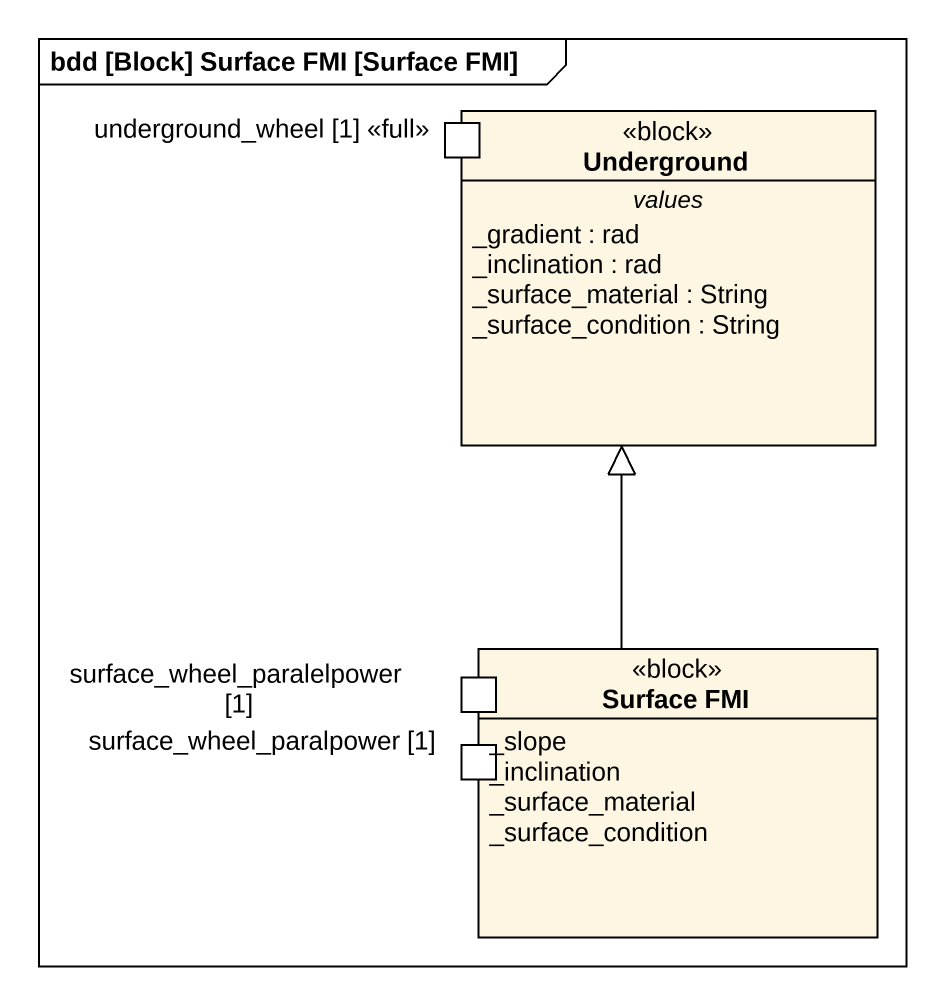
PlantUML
@startuml
mainframe bdd [Block] Surface FMI [Surface FMI]
hide circle
hide empty members
class Underground <<block>> {
  -- values --
  _gradient : rad
  _inclination : rad
  _surface_material : String
  _surface_condition : String
  -- ports --
  underground_wheel [1] <<full>>
}
class "Surface FMI" as Surface_FMI <<block>> {
  _slope
  _inclination
  _surface_material
  _surface_condition
  -- ports --
  surface_wheel_paralelpower [1]
  surface_wheel_paralpower [1]
}
Surface_FMI -up-|> Underground
@enduml
